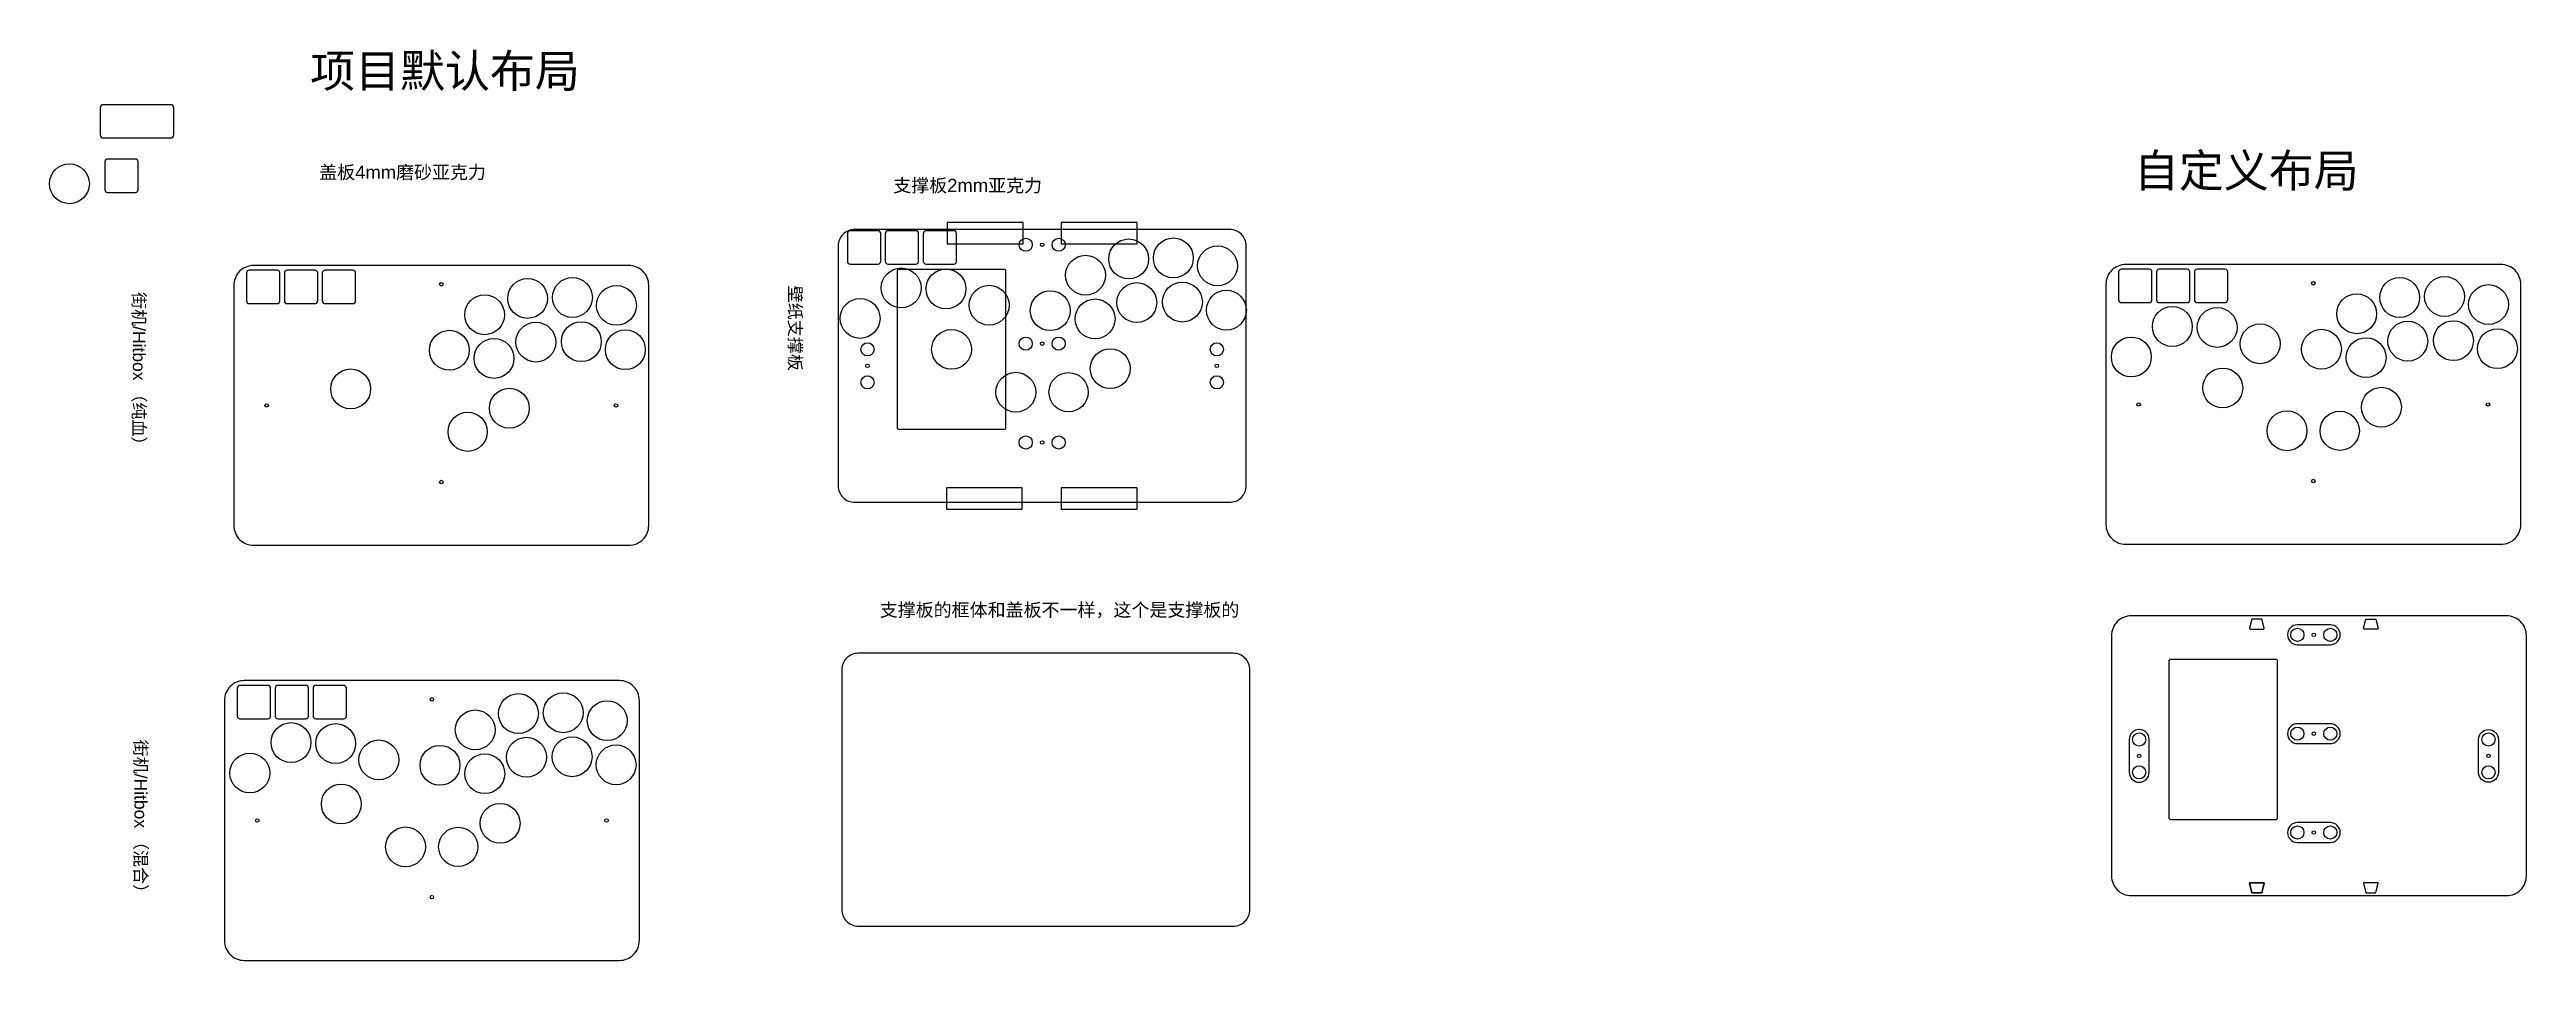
# Model space of a CAD drawing. Header units: millimetres. Extents: x 1690 to 3193, y 1608 to 2160.
import ezdxf

# ---------------------------------------------------------------- set-up
doc = ezdxf.new("R2010")
doc.units = ezdxf.units.MM
for name, color, linetype in [('01 外壳', 7, 'Continuous'), ('挖孔', 7, 'Continuous'), ('限位器', 7, 'Continuous')]:
    doc.layers.add(name, color=color, linetype=linetype)
doc.styles.get("Standard").update_dxf_attribs({"font": 'Arial.ttf'})

msp = doc.modelspace()

# ---------------------------------------------------------------- linework, layer by layer
for points in [[(1720.5, 2108.6, 0.414214), (1722.3, 2106.8), (1763.3, 2106.8, 0.414214), (1765.1, 2108.6), (1765.1, 2125.2, 0.414214), (1763.3, 2127), (1722.3, 2127, 0.414214), (1720.5, 2125.2)], [(2168.4, 1895.7, 0.414214), (2178.4, 1885.7), (2406, 1885.7, 0.414214), (2416, 1895.7), (2416, 2041.3, 0.414214), (2406, 2051.3), (2178.4, 2051.3, 0.414214), (2168.4, 2041.3)], [(2937.8, 1872.2, 0.414214), (2949.8, 1860.2), (3177.6, 1860.2, 0.414214), (3189.6, 1872.2), (3189.6, 2018, 0.414214), (3177.6, 2030), (2949.8, 2030, 0.414214), (2937.8, 2018)], [(1801.6, 1871.6, 0.414214), (1813.6, 1859.6), (2041.4, 1859.6, 0.414214), (2053.4, 1871.6), (2053.4, 2017.4, 0.414214), (2041.4, 2029.4), (1813.6, 2029.4, 0.414214), (1801.6, 2017.4)], [(2941.2, 1659, 0.414214), (2953.2, 1647), (3181, 1647, 0.414214), (3193, 1659), (3193, 1804.8, 0.414214), (3181, 1816.8), (2953.2, 1816.8, 0.414214), (2941.2, 1804.8)], [(2170.6, 1638.5, 0.414214), (2180.6, 1628.5), (2408.2, 1628.5, 0.414214), (2418.2, 1638.5), (2418.2, 1784.1, 0.414214), (2408.2, 1794.1), (2180.6, 1794.1, 0.414214), (2170.6, 1784.1)], [(1795.9, 1619.7, 0.414214), (1807.9, 1607.7), (2035.7, 1607.7, 0.414214), (2047.7, 1619.7), (2047.7, 1765.5, 0.414214), (2035.7, 1777.5), (1807.9, 1777.5, 0.414214), (1795.9, 1765.5)]]:
    msp.add_lwpolyline(points, format="xyb", close=True)
for centre, radius in [((1701.8, 2079), 12.1), ((2344.7, 2033.4), 12.1), ((2371.8, 2034), 12.1), ((2318.5, 2023.5), 12.1), ((2398.6, 2029.2), 12.1), ((1979.9, 2009.4), 12.1), ((2007.1, 2010), 12.1), ((2033.8, 2005.2), 12.1), ((2206.6, 2015.8), 12.1), ((2233.8, 2015.2), 12.1), ((2260, 2005.3), 12.1), ((2349.6, 2006.9), 12.1), ((2377.3, 2007.2), 12.1), ((2404, 2002.3), 12.1), ((3116.1, 2010), 12.1), ((3143.3, 2010.6), 12.1), ((3170, 2005.7), 12.1), ((1953.8, 1999.5), 12.1), ((2181.7, 1997.3), 12.1), ((2297.1, 2002), 12.1), ((2324.3, 1997), 12.1), ((2978.1, 1992.4), 12.1), ((3005.3, 1991.8), 12.1), ((3090, 2000.1), 12.1), ((1932.4, 1978), 12.1), ((1959.5, 1973), 12.1), ((1984.9, 1982.9), 12.1), ((2012.5, 1983.2), 12.1), ((2039.2, 1978.3), 12.1), ((2237.2, 1978.5), 12.1), ((2953.2, 1973.9), 12.1), ((3031.4, 1981.9), 12.1), ((3068.6, 1978.6), 12.1), ((3095.7, 1973.5), 12.1), ((3121, 1983.5), 12.1), ((3148.7, 1983.8), 12.1), ((3175.4, 1978.9), 12.1), ((2333.5, 1966.8), 12.1), ((1872.5, 1954.5), 12.1), ((1968.8, 1942.8), 12.1), ((2276.2, 1952.5), 12.1), ((2308.2, 1952.5), 11.9), ((3008.7, 1955.1), 12.1), ((3105, 1943.4), 12.1), ((1943.5, 1928.5), 11.9), ((3047.7, 1929.1), 12.1), ((3079.7, 1929.1), 11.9), ((1948.1, 1747.6), 12.1), ((1974.3, 1757.5), 12.1), ((2001.5, 1758), 12.1), ((2028.2, 1753.2), 12.1), ((1836.3, 1739.9), 12.1), ((1863.4, 1739.3), 12.1), ((1811.3, 1721.4), 12.1), ((1889.6, 1729.4), 12.1), ((1926.7, 1726.1), 12.1), ((1953.9, 1721), 12.1), ((1979.2, 1731), 12.1), ((2006.9, 1731.3), 12.1), ((2033.6, 1726.4), 12.1), ((1866.8, 1702.6), 12.1), ((1963.2, 1690.9), 12.1), ((1905.8, 1676.6), 12.1), ((1937.8, 1676.6), 11.9)]:
    msp.add_circle(centre, radius)
at = {"layer": '挖孔', "transparency": 33554687}
for centre in [(2292.2, 2042), (1927.5, 2018), (3063.7, 2018.6), (2186.2, 1968.5), (2292.2, 1982), (2398.2, 1968.5), (1821.5, 1944.5), (2033.5, 1944.5), (2957.7, 1945.1), (3169.7, 1945.1), (2292.2, 1922), (1927.5, 1898), (3063.7, 1898.6), (3064, 1805.3), (1921.8, 1766.1), (3064, 1745.3), (2958, 1731.8), (3170, 1731.8), (1815.8, 1692.6), (2027.8, 1692.6), (3064, 1685.3), (1921.8, 1646.1)]:
    msp.add_circle(centre, 1.05, dxfattribs=at)
at = {"layer": '限位器', "transparency": 33554687}
for points in [[(1723.3, 2075.4, 0.414214), (1724.9, 2073.8), (1741.9, 2073.8, 0.414214), (1743.5, 2075.4), (1743.5, 2092.4, 0.414214), (1741.9, 2094), (1724.9, 2094, 0.414214), (1723.3, 2092.4)], [(2174, 2031.9, 0.414214), (2175.6, 2030.3), (2192.6, 2030.3, 0.414214), (2194.2, 2031.9), (2194.2, 2048.9, 0.414214), (2192.6, 2050.5), (2175.6, 2050.5, 0.414214), (2174, 2048.9)], [(2197, 2031.9, 0.414214), (2198.6, 2030.3), (2215.6, 2030.3, 0.414214), (2217.2, 2031.9), (2217.2, 2048.9, 0.414214), (2215.6, 2050.5), (2198.6, 2050.5, 0.414214), (2197, 2048.9)], [(2220, 2031.9, 0.414214), (2221.6, 2030.3), (2238.6, 2030.3, 0.414214), (2240.2, 2031.9), (2240.2, 2048.9, 0.414214), (2238.6, 2050.5), (2221.6, 2050.5, 0.414214), (2220, 2048.9)], [(1809.3, 2007.9, 0.414214), (1810.9, 2006.3), (1827.9, 2006.3, 0.414214), (1829.5, 2007.9), (1829.5, 2024.9, 0.414214), (1827.9, 2026.5), (1810.9, 2026.5, 0.414214), (1809.3, 2024.9)], [(1832.3, 2007.9, 0.414214), (1833.9, 2006.3), (1850.9, 2006.3, 0.414214), (1852.5, 2007.9), (1852.5, 2024.9, 0.414214), (1850.9, 2026.5), (1833.9, 2026.5, 0.414214), (1832.3, 2024.9)], [(1855.3, 2007.9, 0.414214), (1856.9, 2006.3), (1873.9, 2006.3, 0.414214), (1875.5, 2007.9), (1875.5, 2024.9, 0.414214), (1873.9, 2026.5), (1856.9, 2026.5, 0.414214), (1855.3, 2024.9)], [(2204.2, 1931, 0.414214), (2205.2, 1930), (2269.2, 1930, 0.414214), (2270.2, 1931), (2270.2, 2026, 0.414214), (2269.2, 2027), (2205.2, 2027, 0.414214), (2204.2, 2026)], [(2945.5, 2008.5, 0.414214), (2947.1, 2006.9), (2964.1, 2006.9, 0.414214), (2965.7, 2008.5), (2965.7, 2025.5, 0.414214), (2964.1, 2027.1), (2947.1, 2027.1, 0.414214), (2945.5, 2025.5)], [(2968.5, 2008.5, 0.414214), (2970.1, 2006.9), (2987.1, 2006.9, 0.414214), (2988.7, 2008.5), (2988.7, 2025.5, 0.414214), (2987.1, 2027.1), (2970.1, 2027.1, 0.414214), (2968.5, 2025.5)], [(2991.5, 2008.5, 0.414214), (2993.1, 2006.9), (3010.1, 2006.9, 0.414214), (3011.7, 2008.5), (3011.7, 2025.5, 0.414214), (3010.1, 2027.1), (2993.1, 2027.1, 0.414214), (2991.5, 2025.5)], [(3025, 1809.3, 0.487928), (3025.4, 1808.8), (3033.4, 1808.8, 0.487928), (3033.8, 1809.3), (3032.4, 1814.8), (3026.4, 1814.8)], [(3048, 1805.3, 0.414214), (3054, 1799.3), (3074, 1799.3, 0.414214), (3080, 1805.3), (3080, 1805.3, 0.414214), (3074, 1811.3), (3054, 1811.3, 0.414214), (3048, 1805.3)], [(3103, 1809.3, -0.487928), (3102.6, 1808.8), (3094.6, 1808.8, -0.487928), (3094.2, 1809.3), (3095.6, 1814.8), (3101.6, 1814.8)], [(2976, 1694.3, 0.414214), (2977, 1693.3), (3041, 1693.3, 0.414214), (3042, 1694.3), (3042, 1789.3, 0.414214), (3041, 1790.3), (2977, 1790.3, 0.414214), (2976, 1789.3)], [(1803.7, 1756, 0.414214), (1805.3, 1754.4), (1822.3, 1754.4, 0.414214), (1823.9, 1756), (1823.9, 1773, 0.414214), (1822.3, 1774.6), (1805.3, 1774.6, 0.414214), (1803.7, 1773)], [(1826.7, 1756, 0.414214), (1828.3, 1754.4), (1845.3, 1754.4, 0.414214), (1846.9, 1756), (1846.9, 1773, 0.414214), (1845.3, 1774.6), (1828.3, 1774.6, 0.414214), (1826.7, 1773)], [(1849.7, 1756, 0.414214), (1851.3, 1754.4), (1868.3, 1754.4, 0.414214), (1869.9, 1756), (1869.9, 1773, 0.414214), (1868.3, 1774.6), (1851.3, 1774.6, 0.414214), (1849.7, 1773)], [(2958, 1715.8, 0.414214), (2964, 1721.8), (2964, 1741.8, 0.414214), (2958, 1747.8), (2958, 1747.8, 0.414214), (2952, 1741.8), (2952, 1721.8, 0.414214), (2958, 1715.8)], [(3048, 1745.3, 0.414214), (3054, 1739.3), (3074, 1739.3, 0.414214), (3080, 1745.3), (3080, 1745.3, 0.414214), (3074, 1751.3), (3054, 1751.3, 0.414214), (3048, 1745.3)], [(3170, 1715.8, -0.414214), (3164, 1721.8), (3164, 1741.8, -0.414214), (3170, 1747.8), (3170, 1747.8, -0.414214), (3176, 1741.8), (3176, 1721.8, -0.414214), (3170, 1715.8)], [(3048, 1685.3, 0.414214), (3054, 1679.3), (3074, 1679.3, 0.414214), (3080, 1685.3), (3080, 1685.3, 0.414214), (3074, 1691.3), (3054, 1691.3, 0.414214), (3048, 1685.3)], [(3025, 1654.4, -0.487928), (3025.4, 1654.8), (3033.4, 1654.8, -0.487928), (3033.8, 1654.4), (3032.4, 1648.8), (3026.4, 1648.8)], [(3103, 1654.4, 0.487928), (3102.6, 1654.8), (3094.6, 1654.8, 0.487928), (3094.2, 1654.4), (3095.6, 1648.8), (3101.6, 1648.8)]]:
    msp.add_lwpolyline(points, format="xyb", close=True, dxfattribs=at)
for points in [[(2280.6, 2055.5), (2234.6, 2055.5), (2234.6, 2042.5), (2280.6, 2042.5)], [(2349.8, 2055.5), (2303.8, 2055.5), (2303.8, 2042.5), (2349.8, 2042.5)], [(2234.1, 1881.5), (2280.1, 1881.5), (2280.1, 1894.5), (2234.1, 1894.5)], [(2303.8, 1881.5), (2349.8, 1881.5), (2349.8, 1894.5), (2303.8, 1894.5)], [(3033.9, 1654.8), (3024.9, 1654.8), (3026.4, 1648.8), (3032.4, 1648.8)], [(3103.1, 1654.8), (3094.1, 1654.8), (3095.6, 1648.8), (3101.6, 1648.8)]]:
    msp.add_lwpolyline(points, close=True, dxfattribs=at)
for centre in [(2282.2, 2042), (2302.2, 2042), (2282.2, 1982), (2302.2, 1982), (2186.2, 1978.5), (2398.2, 1978.5), (2186.2, 1958.5), (2398.2, 1958.5), (2282.2, 1922), (2302.2, 1922), (3054, 1805.3), (3074, 1805.3), (2958, 1741.8), (3054, 1745.3), (3074, 1745.3), (3170, 1741.8), (2958, 1721.8), (3170, 1721.8), (3054, 1685.3), (3074, 1685.3)]:
    msp.add_circle(centre, 4, dxfattribs=at)

# ---------------------------------------------------------------- texts
at = {"attachment_point": 1}
for s, insert, char_height in [('{\\fArial Unicode MS|b0|i0|c134|p0;项目默认布局}', (1847.9, 2157.5), 20), ('{\\fArial Unicode MS|b0|i0|c134|p0;盖板}4mm{\\fArial Unicode MS|b0|i0|c134|p0;磨砂亚克力}', (1853.4, 2090), 8), ('{\\fArial Unicode MS|b0|i0|c134|p0;自定义布局}', (2954.8, 2097), 20), ('{\\fArial Unicode MS|b0|i0|c134|p0;支撑板}2mm{\\fArial Unicode MS|b0|i0|c134|p0;亚克力}', (2201.8, 2082), 8), ('{\\fArial Unicode MS|b0|i0|c134|p0;支撑板的框体和盖板不一样，这个是支撑板的}', (2193.6, 1824.4), 8)]:
    msp.add_mtext_dynamic_manual_height_columns(s, width=258.969, gutter_width=12.5, heights=[0], dxfattribs=dict(at, insert=insert, char_height=char_height))
at = {"layer": '01 外壳', "transparency": 33554687}
for s, height, p in [('壁纸支撑板', 7.59, (2138.5, 2017.2)), ('街机/Hitbox （纯血）', 7.587, (1740.3, 2013.3)), ('街机/Hitbox （混合）', 7.587, (1741.3, 1741.7))]:
    msp.add_text(s, height=height, rotation=270, dxfattribs=at).set_placement(p)

doc.saveas('drawing.dxf')
